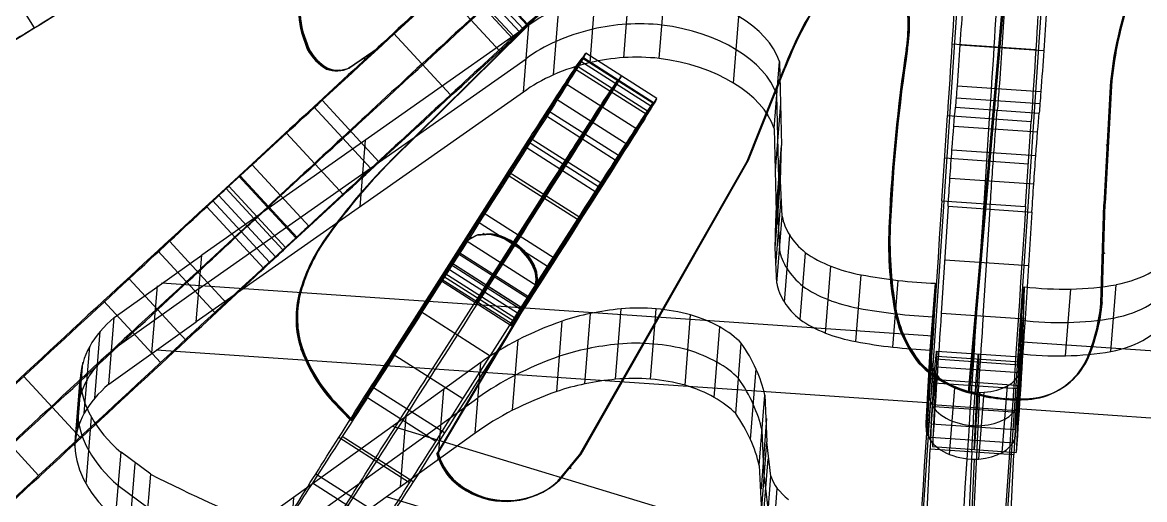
# Model space of a CAD drawing. Extents: x 14 to 133, y -39 to 144.
# Drawn here: x 47.3 to 74.01, y 36.81 to 48.17 of the extents above; entities that cross this region are included whole.
import ezdxf

# ---------------------------------------------------------------- set-up
doc = ezdxf.new("R2010")
doc.units = 0
doc.header["$MEASUREMENT"] = 0
doc.layers.add('LAYER_1', color=255, linetype='CONTINUOUS')

msp = doc.modelspace()

# ---------------------------------------------------------------- linework, layer by layer
at = {"layer": 'LAYER_1', "color": 9}
for p, q in [((66.96, 9.858, 71.863), (71.787, 81.944, 65.495)), ((68.955, 9.722, 71.831), (73.782, 81.808, 65.464)), ((71.383, 57.337, 59.879), (69.812, 39.36, 60.083)), ((71.416, 57.357, 61.879), (69.845, 39.38, 62.083)), ((47.589, 48.04, 60.783), (46.54, 49.743, 60.783)), ((58.205, 49.891, 61.171), (55.768, 47.558, 61.234)), ((59.133, 47.946, 60.416), (57.777, 49.416, 60.424)), ((59.133, 47.946, 60.416), (57.777, 49.416, 60.424)), ((59.217, 48.016, 61.875), (57.861, 49.486, 61.883)), ((59.303, 48.119, 57.245), (57.946, 49.589, 57.253)), ((59.327, 48.126, 60.198), (57.971, 49.596, 60.205)), ((58.964, 47.787, 61.05), (57.608, 49.257, 61.058)), ((58.964, 47.787, 61.05), (57.608, 49.257, 61.058)), ((59.007, 47.828, 60.713), (57.651, 49.298, 60.72)), ((58.662, 47.489, 64.58), (57.305, 48.959, 64.588)), ((61.615, 47.332, 61.659), (61.743, 48.922, 62.866)), ((62.46, 47.314, 61.593), (62.587, 48.904, 62.8)), ((62.46, 47.314, 61.593), (62.587, 48.904, 62.8)), ((60.812, 47.213, 61.9), (60.94, 48.803, 63.108)), ((60.812, 47.213, 61.9), (60.94, 48.803, 63.108)), ((59.808, 48.57, 60.157), (56.051, 44.862, 60.256)), ((59.808, 48.57, 60.157), (56.051, 44.862, 60.256)), ((56.068, 44.871, 61.256), (59.825, 48.58, 61.157)), ((59.841, 48.59, 62.157), (56.084, 44.881, 62.255)), ((59.841, 48.59, 62.157), (56.084, 44.881, 62.255)), ((59.944, 46.924, 62.373), (60.071, 48.514, 63.581)), ((59.356, 48.102, 64.198), (51.57, 42.634, 72.224)), ((59.356, 48.102, 64.198), (51.57, 42.634, 72.224)), ((59.229, 46.513, 62.991), (59.356, 48.102, 64.198)), ((59.229, 46.513, 62.991), (59.356, 48.102, 64.198)), ((64.228, 46.725, 62.182), (64.356, 48.315, 63.389)), ((65.904, 48.077, 62.062), (65.871, 48.057, 60.062)), ((53.98, 47.949, 62.26), (53.947, 47.929, 60.26)), ((53.98, 47.949, 62.26), (53.947, 47.929, 60.26)), ((53.947, 47.929, 60.26), (54.083, 47.532, 60.262)), ((53.947, 47.929, 60.26), (54.083, 47.532, 60.262)), ((54.1, 47.542, 61.262), (53.963, 47.939, 61.26)), ((53.98, 47.949, 62.26), (54.116, 47.552, 62.261)), ((53.98, 47.949, 62.26), (54.116, 47.552, 62.261)), ((57.493, 46.449, 57.48), (56.137, 47.918, 57.487)), ((57.493, 46.449, 57.48), (56.137, 47.918, 57.487)), ((54.015, 47.73, 60.261), (54.048, 47.75, 62.261)), ((54.116, 47.552, 62.261), (54.083, 47.532, 60.262)), ((54.116, 47.552, 62.261), (54.083, 47.532, 60.262)), ((55.075, 47.084, 60.25), (55.752, 47.548, 60.234)), ((55.075, 47.084, 60.25), (55.752, 47.548, 60.234)), ((55.768, 47.558, 61.234), (55.091, 47.094, 61.25)), ((55.107, 47.104, 62.25), (55.785, 47.568, 62.234)), ((55.107, 47.104, 62.25), (55.785, 47.568, 62.234)), ((55.785, 47.568, 62.234), (55.752, 47.548, 60.234)), ((55.785, 47.568, 62.234), (55.752, 47.548, 60.234)), ((68.37, 47.549, 62.026), (68.337, 47.53, 60.027)), ((68.37, 47.549, 62.026), (68.337, 47.53, 60.027)), ((69.426, 47.664, 64.409), (71.421, 47.527, 64.378)), ((69.616, 47.639, 76.489), (71.611, 47.503, 76.458)), ((73.358, 47.63, 61.943), (73.325, 47.61, 59.944)), ((51.506, 41.839, 71.62), (59.292, 47.307, 63.595)), ((54.312, 47.285, 62.261), (54.279, 47.265, 60.261)), ((55.462, 47.313, 62.242), (55.429, 47.293, 60.242)), ((57.864, 42.969, 62.245), (60.714, 47.436, 62.154)), ((57.864, 42.969, 62.245), (60.714, 47.436, 62.154)), ((60.621, 47.323, 60.104), (58.884, 44.6, 60.147)), ((60.621, 47.323, 60.104), (58.884, 44.6, 60.147)), ((60.491, 47.134, 59.133), (60.621, 47.323, 60.104)), ((60.491, 47.134, 59.133), (60.621, 47.323, 60.104)), ((62.307, 46.247, 60.086), (60.621, 47.323, 60.104)), ((62.307, 46.247, 60.086), (60.621, 47.323, 60.104)), ((62.341, 46.253, 63.035), (60.655, 47.329, 63.052)), ((62.4, 46.36, 62.137), (60.714, 47.436, 62.154)), ((62.4, 46.36, 62.137), (60.714, 47.436, 62.154)), ((54.573, 47.082, 62.259), (54.54, 47.062, 60.259)), ((54.573, 47.082, 62.259), (54.54, 47.062, 60.259)), ((54.843, 47.038, 62.255), (54.81, 47.018, 60.255)), ((55.107, 47.104, 62.25), (55.075, 47.084, 60.25)), ((55.107, 47.104, 62.25), (55.075, 47.084, 60.25)), ((62.168, 45.969, 63.878), (60.482, 47.045, 63.895)), ((62.168, 45.969, 63.878), (60.482, 47.045, 63.895)), ((62.177, 46.058, 59.116), (60.491, 47.134, 59.133)), ((62.177, 46.058, 59.116), (60.491, 47.134, 59.133)), ((62.258, 46.178, 59.594), (60.572, 47.254, 59.611)), ((64.549, 44.871, 60.116), (65.433, 47.084, 60.079)), ((64.549, 44.871, 60.116), (65.433, 47.084, 60.079)), ((65.449, 47.094, 61.079), (64.566, 44.88, 61.115)), ((64.582, 44.89, 62.115), (65.466, 47.104, 62.079)), ((64.582, 44.89, 62.115), (65.466, 47.104, 62.079)), ((65.196, 45.65, 63.496), (65.324, 47.239, 64.703)), ((65.196, 45.65, 63.496), (65.324, 47.239, 64.703)), ((65.324, 47.239, 64.703), (65.37, 45.238, 67.334)), ((65.324, 47.239, 64.703), (65.37, 45.238, 67.334)), ((65.466, 47.104, 62.079), (65.433, 47.084, 60.079)), ((65.466, 47.104, 62.079), (65.433, 47.084, 60.079)), ((57.956, 46.743, 62.206), (57.923, 46.723, 60.207)), ((61.557, 46.898, 62.145), (58.707, 42.431, 62.237)), ((59.727, 44.062, 60.139), (61.464, 46.785, 60.095)), ((61.464, 46.785, 60.095), (61.334, 46.596, 59.124)), ((59.229, 46.513, 62.991), (51.442, 41.044, 71.017)), ((59.229, 46.513, 62.991), (51.442, 41.044, 71.017)), ((61.903, 45.643, 58.292), (60.218, 46.719, 58.309)), ((69.547, 46.661, 76.384), (71.542, 46.525, 76.352)), ((69.547, 46.661, 76.384), (71.542, 46.525, 76.352)), ((73.189, 46.643, 59.956), (73.042, 43.839, 59.986)), ((73.189, 46.643, 59.956), (73.042, 43.839, 59.986)), ((73.058, 43.849, 60.986), (73.205, 46.653, 60.955)), ((73.222, 46.662, 61.955), (73.075, 43.859, 61.985)), ((73.222, 46.662, 61.955), (73.075, 43.859, 61.985)), ((73.222, 46.662, 61.955), (73.189, 46.643, 59.956)), ((73.222, 46.662, 61.955), (73.189, 46.643, 59.956)), ((55.795, 44.847, 63.978), (54.439, 46.317, 63.986)), ((55.795, 44.847, 63.978), (54.439, 46.317, 63.986)), ((59.55, 41.893, 62.228), (62.4, 46.36, 62.137)), ((59.55, 41.893, 62.228), (62.4, 46.36, 62.137)), ((61.719, 45.252, 64.714), (60.033, 46.328, 64.732)), ((62.307, 46.247, 60.086), (60.57, 43.524, 60.13)), ((62.307, 46.247, 60.086), (60.57, 43.524, 60.13)), ((62.177, 46.058, 59.116), (62.307, 46.247, 60.086)), ((62.177, 46.058, 59.116), (62.307, 46.247, 60.086)), ((65.226, 44.649, 64.811), (65.354, 46.238, 66.018)), ((65.306, 44.443, 66.73), (65.26, 46.445, 64.099)), ((69.526, 46.378, 76.265), (71.521, 46.241, 76.234)), ((55.592, 44.691, 58.073), (54.236, 46.161, 58.08)), ((59.753, 45.962, 60.125), (61.438, 44.886, 60.108)), ((61.488, 45.002, 57.707), (59.802, 46.078, 57.724)), ((61.488, 45.002, 57.707), (59.802, 46.078, 57.724)), ((65.042, 45.99, 62.097), (65.009, 45.97, 60.097)), ((69.184, 43.928, 65.231), (69.317, 45.952, 64.886)), ((69.184, 43.928, 65.231), (69.317, 45.952, 64.886)), ((69.317, 45.952, 64.886), (71.312, 45.815, 64.855)), ((69.317, 45.952, 64.886), (71.312, 45.815, 64.855)), ((69.507, 46.151, 76.057), (71.502, 46.015, 76.025)), ((69.507, 46.151, 76.057), (71.502, 46.015, 76.025)), ((69.469, 45.704, 75.597), (71.464, 45.568, 75.566)), ((70.314, 45.883, 64.871), (70.181, 43.86, 65.215)), ((71.179, 43.791, 65.199), (71.312, 45.815, 64.855)), ((71.179, 43.791, 65.199), (71.312, 45.815, 64.855)), ((54.946, 44.066, 63.636), (53.589, 45.535, 63.643)), ((65.196, 45.65, 63.496), (65.242, 43.648, 66.127)), ((65.196, 45.65, 63.496), (65.242, 43.648, 66.127)), ((68.112, 45.5, 62.051), (68.079, 45.481, 60.051)), ((55.463, 45.368, 68.211), (55.336, 43.778, 67.004)), ((59.289, 45.202, 62.199), (60.975, 44.126, 62.182)), ((61.01, 44.257, 57.411), (59.324, 45.333, 57.428)), ((61.123, 44.312, 65.135), (59.437, 45.388, 65.153)), ((61.123, 44.312, 65.135), (59.437, 45.388, 65.153)), ((65.242, 43.648, 66.127), (65.37, 45.238, 67.334)), ((65.242, 43.648, 66.127), (65.37, 45.238, 67.334)), ((65.347, 44.399, 68.441), (65.37, 45.238, 67.334)), ((65.347, 44.399, 68.441), (65.37, 45.238, 67.334)), ((69.426, 45.136, 75.301), (71.421, 45, 75.27)), ((69.426, 45.136, 75.301), (71.421, 45, 75.27)), ((73.126, 45.262, 61.971), (73.093, 45.242, 59.971)), ((56.084, 44.881, 62.255), (56.051, 44.862, 60.256)), ((56.084, 44.881, 62.255), (56.051, 44.862, 60.256)), ((60.565, 37.878, 60.251), (64.549, 44.871, 60.116)), ((60.565, 37.878, 60.251), (64.549, 44.871, 60.116)), ((64.566, 44.88, 61.115), (60.581, 37.887, 61.25)), ((60.598, 37.897, 62.25), (64.582, 44.89, 62.115)), ((60.598, 37.897, 62.25), (64.582, 44.89, 62.115)), ((64.582, 44.89, 62.115), (64.549, 44.871, 60.116)), ((64.582, 44.89, 62.115), (64.549, 44.871, 60.116)), ((69.251, 44.944, 65.082), (71.246, 44.807, 65.051)), ((52.773, 44.785, 63.174), (52.217, 44.274, 62.685)), ((52.773, 44.785, 63.174), (52.217, 44.274, 62.685)), ((54.129, 43.315, 63.166), (52.773, 44.785, 63.174)), ((54.129, 43.315, 63.166), (52.773, 44.785, 63.174)), ((57.655, 42.674, 60.195), (58.884, 44.6, 60.147)), ((57.655, 42.674, 60.195), (58.884, 44.6, 60.147)), ((60.57, 43.524, 60.13), (58.884, 44.6, 60.147)), ((60.57, 43.524, 60.13), (58.884, 44.6, 60.147)), ((65.223, 43.229, 66.68), (65.351, 44.819, 67.888)), ((51.824, 43.932, 58.859), (52.454, 44.512, 59.16)), ((51.824, 43.932, 58.859), (52.454, 44.512, 59.16)), ((53.811, 43.042, 59.152), (52.454, 44.512, 59.16)), ((53.811, 43.042, 59.152), (52.454, 44.512, 59.16)), ((53.841, 43.05, 62.943), (52.485, 44.52, 62.95)), ((57.402, 42.323, 57.316), (58.825, 44.553, 57.306)), ((57.402, 42.323, 57.316), (58.825, 44.553, 57.306)), ((60.51, 43.477, 57.289), (58.825, 44.553, 57.306)), ((60.51, 43.477, 57.289), (58.825, 44.553, 57.306)), ((65.22, 42.809, 67.234), (65.347, 44.399, 68.441)), ((65.22, 42.809, 67.234), (65.347, 44.399, 68.441)), ((65.306, 44.443, 66.73), (65.283, 43.604, 67.837)), ((65.386, 43.557, 69.545), (65.347, 44.399, 68.441)), ((65.386, 43.557, 69.545), (65.347, 44.399, 68.441)), ((69.379, 44.465, 75.213), (71.374, 44.329, 75.182)), ((53.498, 42.755, 58.99), (52.142, 44.225, 58.998)), ((53.573, 42.804, 62.677), (52.217, 44.274, 62.685)), ((53.573, 42.804, 62.677), (52.217, 44.274, 62.685)), ((53.18, 42.462, 58.851), (51.824, 43.932, 58.859)), ((53.18, 42.462, 58.851), (51.824, 43.932, 58.859)), ((53.336, 42.583, 63.187), (51.98, 44.053, 63.195)), ((52.895, 43.539, 62.681), (53.451, 44.05, 63.17)), ((55.24, 43.958, 62.279), (55.207, 43.938, 60.279)), ((59.668, 44.015, 57.298), (58.244, 41.785, 57.307)), ((59.727, 44.062, 60.139), (58.497, 42.136, 60.187)), ((65.231, 42.389, 67.786), (65.359, 43.978, 68.993)), ((69.184, 43.928, 65.231), (71.179, 43.791, 65.199)), ((69.184, 43.928, 65.231), (71.179, 43.791, 65.199)), ((72.971, 41.485, 60.01), (73.042, 43.839, 59.986)), ((72.971, 41.485, 60.01), (73.042, 43.839, 59.986)), ((73.058, 43.849, 60.986), (72.987, 41.495, 61.01)), ((73.004, 41.505, 62.01), (73.075, 43.859, 61.985)), ((73.004, 41.505, 62.01), (73.075, 43.859, 61.985)), ((73.075, 43.859, 61.985), (73.042, 43.839, 59.986)), ((73.075, 43.859, 61.985), (73.042, 43.839, 59.986)), ((53.046, 42.313, 63.645), (51.69, 43.783, 63.653)), ((53.046, 42.313, 63.645), (51.69, 43.783, 63.653)), ((53.133, 43.777, 59.156), (52.502, 43.197, 58.855)), ((59.955, 42.561, 60.139), (58.269, 43.637, 60.156)), ((65.22, 42.809, 67.234), (65.242, 43.648, 66.127)), ((65.22, 42.809, 67.234), (65.242, 43.648, 66.127)), ((65.258, 41.968, 68.338), (65.386, 43.557, 69.545)), ((65.258, 41.968, 68.338), (65.386, 43.557, 69.545)), ((65.283, 43.604, 67.837), (65.322, 42.763, 68.941)), ((69.334, 43.794, 75.299), (69.17, 41.252, 75.915)), ((69.334, 43.794, 75.299), (69.17, 41.252, 75.915)), ((69.334, 43.794, 75.299), (71.329, 43.658, 75.268)), ((69.334, 43.794, 75.299), (71.329, 43.658, 75.268)), ((70.168, 41.184, 75.899), (70.332, 43.726, 75.284)), ((71.329, 43.658, 75.268), (71.165, 41.116, 75.884)), ((71.329, 43.658, 75.268), (71.165, 41.116, 75.884)), ((54.129, 43.315, 63.166), (53.573, 42.804, 62.677)), ((54.129, 43.315, 63.166), (53.573, 42.804, 62.677)), ((59.799, 42.362, 57.272), (58.113, 43.438, 57.29)), ((59.087, 41.247, 57.299), (60.51, 43.477, 57.289)), ((59.087, 41.247, 57.299), (60.51, 43.477, 57.289)), ((59.34, 41.598, 60.178), (60.57, 43.524, 60.13)), ((59.34, 41.598, 60.178), (60.57, 43.524, 60.13)), ((67.963, 43.441, 62.074), (67.93, 43.421, 60.074)), ((67.963, 43.441, 62.074), (67.93, 43.421, 60.074)), ((53.18, 42.462, 58.851), (53.811, 43.042, 59.152)), ((53.18, 42.462, 58.851), (53.811, 43.042, 59.152)), ((58.105, 43.099, 60.239), (57.831, 42.949, 60.245)), ((58.105, 43.099, 60.239), (57.831, 42.949, 60.245)), ((57.847, 42.959, 61.245), (58.122, 43.109, 61.239)), ((58.138, 43.119, 62.239), (57.864, 42.969, 62.245)), ((58.138, 43.119, 62.239), (57.864, 42.969, 62.245)), ((57.993, 43.059, 62.242), (57.96, 43.039, 60.242)), ((58.418, 43.122, 60.234), (58.105, 43.099, 60.239)), ((58.418, 43.122, 60.234), (58.105, 43.099, 60.239)), ((58.138, 43.119, 62.239), (58.105, 43.099, 60.239)), ((58.138, 43.119, 62.239), (58.105, 43.099, 60.239)), ((58.122, 43.109, 61.239), (58.434, 43.132, 61.234)), ((58.451, 43.142, 62.234), (58.138, 43.119, 62.239)), ((58.451, 43.142, 62.234), (58.138, 43.119, 62.239)), ((58.293, 43.147, 62.236), (58.26, 43.127, 60.237)), ((58.451, 43.142, 62.234), (58.418, 43.122, 60.234)), ((58.451, 43.142, 62.234), (58.418, 43.122, 60.234)), ((65.437, 41.515, 68.915), (65.565, 43.105, 70.122)), ((51.881, 41.265, 58.609), (50.525, 42.735, 58.617)), ((52.162, 41.491, 64.721), (50.806, 42.961, 64.729)), ((54.486, 42.96, 62.301), (54.453, 42.94, 60.301)), ((54.486, 42.96, 62.301), (54.453, 42.94, 60.301)), ((57.831, 42.949, 60.245), (55.117, 38.696, 60.332)), ((57.831, 42.949, 60.245), (55.117, 38.696, 60.332)), ((55.134, 38.706, 61.332), (57.847, 42.959, 61.245)), ((57.864, 42.969, 62.245), (55.15, 38.716, 62.332)), ((57.864, 42.969, 62.245), (55.15, 38.716, 62.332)), ((57.864, 42.969, 62.245), (57.831, 42.949, 60.245)), ((57.864, 42.969, 62.245), (57.831, 42.949, 60.245)), ((59.55, 41.893, 62.228), (57.864, 42.969, 62.245)), ((59.55, 41.893, 62.228), (57.864, 42.969, 62.245)), ((59.069, 42.886, 62.226), (59.036, 42.866, 60.226)), ((65.258, 41.968, 68.338), (65.22, 42.809, 67.234)), ((65.258, 41.968, 68.338), (65.22, 42.809, 67.234)), ((49.487, 41.149, 74.4), (51.57, 42.634, 72.224)), ((49.487, 41.149, 74.4), (51.57, 42.634, 72.224)), ((51.442, 41.044, 71.017), (51.57, 42.634, 72.224)), ((51.442, 41.044, 71.017), (51.57, 42.634, 72.224)), ((59.34, 41.598, 60.178), (57.655, 42.674, 60.195)), ((59.34, 41.598, 60.178), (57.655, 42.674, 60.195)), ((59.375, 41.62, 62.206), (57.689, 42.696, 62.223)), ((65.811, 41.1, 69.422), (65.939, 42.69, 70.629)), ((65.811, 41.1, 69.422), (65.939, 42.69, 70.629)), ((69.252, 42.522, 75.603), (71.247, 42.386, 75.572)), ((73.066, 42.681, 61.997), (73.033, 42.661, 59.998)), ((54.142, 42.341, 62.313), (54.11, 42.321, 60.313)), ((56.102, 40.286, 57.322), (57.402, 42.323, 57.316)), ((56.102, 40.286, 57.322), (57.402, 42.323, 57.316)), ((59.041, 41.122, 60.526), (57.355, 42.198, 60.543)), ((59.041, 41.122, 60.526), (57.355, 42.198, 60.543)), ((59.087, 41.247, 57.299), (57.402, 42.323, 57.316)), ((59.087, 41.247, 57.299), (57.402, 42.323, 57.316)), ((59.173, 41.334, 60.302), (57.488, 42.41, 60.319)), ((59.21, 41.362, 62.096), (57.524, 42.438, 62.113)), ((59.21, 41.362, 62.096), (57.524, 42.438, 62.113)), ((59.231, 41.346, 65.272), (57.545, 42.422, 65.29)), ((59.494, 42.369, 62.224), (59.461, 42.349, 60.225)), ((59.494, 42.369, 62.224), (59.461, 42.349, 60.225)), ((66.416, 40.777, 69.783), (66.544, 42.367, 70.99)), ((67.966, 42.389, 62.084), (67.933, 42.369, 60.085)), ((51.202, 40.601, 65.671), (49.846, 42.071, 65.679)), ((51.202, 40.601, 65.671), (49.846, 42.071, 65.679)), ((50.616, 41.971, 73.198), (68.967, 40.714, 72.911)), ((58.936, 40.949, 61.155), (57.25, 42.025, 61.173)), ((58.936, 40.949, 61.155), (57.25, 42.025, 61.173)), ((58.958, 40.988, 60.823), (57.272, 42.064, 60.84)), ((59.007, 41.051, 61.691), (57.321, 42.127, 61.708)), ((59.561, 42.076, 62.226), (59.528, 42.056, 60.226)), ((67.139, 40.574, 69.974), (67.266, 42.164, 71.181)), ((67.139, 40.574, 69.974), (67.266, 42.164, 71.181)), ((68.018, 40.442, 70.055), (68.146, 42.032, 71.262)), ((68.908, 40.373, 70.052), (69.036, 41.962, 71.259)), ((68.908, 40.373, 70.052), (69.036, 41.962, 71.259)), ((68.94, 40.218, 73.566), (69.036, 41.962, 71.259)), ((68.94, 40.218, 73.566), (69.036, 41.962, 71.259)), ((73.207, 40.339, 69.641), (73.335, 41.929, 70.848)), ((73.207, 40.339, 69.641), (73.335, 41.929, 70.848)), ((51.506, 41.839, 71.62), (49.423, 40.354, 73.796)), ((50.387, 40.309, 72.096), (50.515, 41.899, 73.303)), ((53.908, 41.674, 62.323), (53.875, 41.654, 60.324)), ((53.908, 41.674, 62.323), (53.875, 41.654, 60.324)), ((58.244, 41.785, 57.307), (56.945, 39.748, 57.313)), ((57.167, 37.897, 60.307), (59.455, 41.764, 60.23)), ((57.167, 37.897, 60.307), (59.455, 41.764, 60.23)), ((59.471, 41.774, 61.23), (57.184, 37.907, 61.306)), ((57.2, 37.917, 62.306), (59.488, 41.784, 62.23)), ((57.2, 37.917, 62.306), (59.488, 41.784, 62.23)), ((59.488, 41.784, 62.23), (59.455, 41.764, 60.23)), ((59.488, 41.784, 62.23), (59.455, 41.764, 60.23)), ((71.015, 40.289, 69.939), (71.142, 41.879, 71.146)), ((71.015, 40.289, 69.939), (71.142, 41.879, 71.146)), ((71.142, 41.879, 71.146), (71.103, 40.514, 72.948)), ((71.142, 41.879, 71.146), (71.103, 40.514, 72.948)), ((72.127, 40.235, 69.892), (72.254, 41.825, 71.099)), ((50.591, 40.073, 58.922), (49.235, 41.543, 58.93)), ((50.591, 40.073, 58.922), (49.235, 41.543, 58.93)), ((62.59, 41.394, 62.183), (62.557, 41.374, 60.183)), ((73.004, 41.505, 62.01), (72.971, 41.485, 60.01)), ((73.004, 41.505, 62.01), (72.971, 41.485, 60.01)), ((49.359, 39.559, 73.193), (49.487, 41.149, 74.4)), ((49.359, 39.559, 73.193), (49.487, 41.149, 74.4)), ((58.437, 40.229, 57.301), (56.752, 41.305, 57.318)), ((57.787, 39.21, 57.305), (59.087, 41.247, 57.299)), ((57.787, 39.21, 57.305), (59.087, 41.247, 57.299)), ((60.692, 39.568, 61.509), (60.823, 41.244, 62.593)), ((61.422, 39.677, 61.251), (61.554, 41.354, 62.334)), ((61.422, 39.677, 61.251), (61.554, 41.354, 62.334)), ((62.255, 39.679, 61.147), (62.387, 41.355, 62.23)), ((63.074, 39.537, 61.267), (63.206, 41.213, 62.35)), ((63.074, 39.537, 61.267), (63.206, 41.213, 62.35)), ((68.091, 41.344, 62.093), (68.058, 41.324, 60.093)), ((68.091, 41.344, 62.093), (68.058, 41.324, 60.093)), ((68.972, 41.167, 70.656), (68.876, 39.424, 72.962)), ((69.17, 41.252, 75.915), (71.165, 41.116, 75.884)), ((69.17, 41.252, 75.915), (71.165, 41.116, 75.884)), ((71.123, 41.196, 72.047), (70.995, 39.607, 70.84)), ((49.359, 39.559, 73.193), (51.442, 41.044, 71.017)), ((49.359, 39.559, 73.193), (51.442, 41.044, 71.017)), ((53.849, 41.051, 62.33), (53.816, 41.031, 60.331)), ((60.02, 39.388, 61.87), (60.152, 41.064, 62.953)), ((60.02, 39.388, 61.87), (60.152, 41.064, 62.953)), ((63.767, 39.246, 61.633), (63.898, 40.922, 62.716)), ((68.988, 41.09, 72.412), (68.86, 39.501, 71.205)), ((71.04, 39.719, 72.344), (71.078, 41.084, 70.542)), ((49.026, 39.229, 73.663), (49.153, 40.818, 74.87)), ((56.502, 40.846, 62.289), (56.469, 40.826, 60.289)), ((58.969, 38.939, 62.692), (59.1, 40.615, 63.775)), ((68.304, 40.674, 62.096), (68.271, 40.654, 60.096)), ((72.883, 40.816, 62.019), (72.85, 40.796, 60.019)), ((48.777, 38.869, 74.163), (48.904, 40.458, 75.371)), ((48.777, 38.869, 74.163), (48.904, 40.458, 75.371)), ((50.488, 40.381, 71.99), (68.839, 39.124, 71.704)), ((53.958, 40.434, 62.335), (53.925, 40.415, 60.335)), ((53.958, 40.434, 62.335), (53.925, 40.415, 60.335)), ((64.28, 38.861, 62.167), (64.411, 40.537, 63.25)), ((64.28, 38.861, 62.167), (64.411, 40.537, 63.25)), ((68.812, 38.629, 72.359), (68.908, 40.373, 70.052)), ((68.812, 38.629, 72.359), (68.908, 40.373, 70.052)), ((69.063, 40.347, 73.055), (71.058, 40.21, 73.023)), ((69.063, 40.347, 73.055), (71.058, 40.21, 73.023)), ((70.976, 38.924, 71.741), (71.103, 40.514, 72.948)), ((70.976, 38.924, 71.741), (71.103, 40.514, 72.948)), ((71.103, 40.514, 72.948), (71.045, 39.839, 73.842)), ((71.103, 40.514, 72.948), (71.045, 39.839, 73.842)), ((71.105, 40.567, 72.877), (90.128, 39.264, 72.58)), ((48.617, 38.486, 74.684), (48.745, 40.076, 75.891)), ((57.787, 39.21, 57.305), (56.102, 40.286, 57.322)), ((57.787, 39.21, 57.305), (56.102, 40.286, 57.322)), ((58.211, 40.073, 64.722), (56.434, 38.792, 66.92)), ((58.211, 40.073, 64.722), (56.434, 38.792, 66.92)), ((58.079, 38.397, 63.639), (58.211, 40.073, 64.722)), ((58.079, 38.397, 63.639), (58.211, 40.073, 64.722)), ((68.672, 40.074, 62.096), (68.639, 40.054, 60.096)), ((68.672, 40.074, 62.096), (68.639, 40.054, 60.096)), ((68.808, 38.53, 72.489), (68.936, 40.119, 73.696)), ((68.812, 38.629, 72.359), (68.94, 40.218, 73.566)), ((68.812, 38.629, 72.359), (68.94, 40.218, 73.566)), ((68.95, 40.02, 73.826), (68.94, 40.218, 73.566)), ((68.95, 40.02, 73.826), (68.94, 40.218, 73.566)), ((69.04, 40.161, 72.392), (71.035, 40.024, 72.36)), ((69.062, 40.229, 73.495), (71.057, 40.092, 73.464)), ((70.969, 38.585, 72.188), (71.097, 40.175, 73.395)), ((71.015, 40.289, 69.939), (70.976, 38.924, 71.741)), ((71.015, 40.289, 69.939), (70.976, 38.924, 71.741)), ((72.655, 40.155, 62.029), (72.622, 40.135, 60.029)), ((72.655, 40.155, 62.029), (72.622, 40.135, 60.029)), ((58.344, 39.85, 62.268), (58.311, 39.83, 60.268)), ((64.63, 38.247, 63.074), (64.762, 39.923, 64.157)), ((68.822, 38.431, 72.619), (68.95, 40.02, 73.826)), ((68.822, 38.431, 72.619), (68.95, 40.02, 73.826)), ((68.855, 38.332, 72.745), (68.983, 39.921, 73.952)), ((68.905, 38.235, 72.867), (69.033, 39.825, 74.074)), ((68.905, 38.235, 72.867), (69.033, 39.825, 74.074)), ((69.033, 39.825, 74.074), (68.95, 40.02, 73.826)), ((69.033, 39.825, 74.074), (68.95, 40.02, 73.826)), ((69.05, 39.975, 73.874), (68.96, 38.074, 76.388)), ((69.05, 39.975, 73.874), (68.96, 38.074, 76.388)), ((69.05, 39.975, 73.874), (71.045, 39.839, 73.842)), ((69.05, 39.975, 73.874), (71.045, 39.839, 73.842)), ((69.958, 38.005, 76.372), (70.048, 39.907, 73.858)), ((70.918, 38.249, 72.635), (71.045, 39.839, 73.842)), ((70.918, 38.249, 72.635), (71.045, 39.839, 73.842)), ((71.045, 39.839, 73.842), (70.955, 37.937, 76.356)), ((71.045, 39.839, 73.842), (70.955, 37.937, 76.356)), ((48.692, 38.275, 67.6), (47.336, 39.745, 67.608)), ((48.551, 38.09, 75.213), (48.679, 39.679, 76.42)), ((48.551, 38.09, 75.213), (48.679, 39.679, 76.42)), ((54.277, 39.76, 62.336), (54.244, 39.74, 60.336)), ((68.995, 39.592, 72.007), (70.99, 39.455, 71.975)), ((68.995, 39.592, 72.007), (70.99, 39.455, 71.975)), ((69.066, 39.67, 76.198), (71.061, 39.533, 76.166)), ((69.33, 39.586, 62.09), (69.297, 39.566, 60.09)), ((70.982, 39.044, 73.239), (71.04, 39.719, 72.344)), ((72.158, 39.549, 62.043), (72.125, 39.529, 60.044)), ((57.141, 38.196, 57.435), (55.456, 39.272, 57.453)), ((57.347, 38.4, 64.862), (55.661, 39.476, 64.879)), ((57.347, 38.4, 64.862), (55.661, 39.476, 64.879)), ((57.322, 39.432, 65.821), (57.191, 37.756, 64.738)), ((64.84, 37.622, 64.015), (64.972, 39.298, 65.098)), ((64.84, 37.622, 64.015), (64.972, 39.298, 65.098)), ((64.972, 39.298, 65.098), (65.023, 38.192, 66.804)), ((64.972, 39.298, 65.098), (65.023, 38.192, 66.804)), ((68.876, 39.424, 72.962), (68.886, 39.225, 73.222)), ((69.37, 37.888, 73.276), (69.497, 39.477, 74.483)), ((70.083, 39.366, 74.567), (69.774, 32.906, 83.108)), ((70.067, 37.779, 73.345), (70.195, 39.368, 74.553)), ((70.067, 37.779, 73.345), (70.195, 39.368, 74.553)), ((70.106, 39.322, 62.079), (70.073, 39.302, 60.08)), ((70.106, 39.322, 62.079), (70.073, 39.302, 60.08)), ((70.618, 37.932, 73.086), (70.746, 39.521, 74.293)), ((54.722, 39.162, 62.335), (54.689, 39.142, 60.335)), ((54.722, 39.162, 62.335), (54.689, 39.142, 60.335)), ((54.689, 39.142, 60.335), (55.117, 38.696, 60.332)), ((54.689, 39.142, 60.335), (55.117, 38.696, 60.332)), ((55.134, 38.706, 61.332), (54.706, 39.152, 61.335)), ((54.722, 39.162, 62.335), (55.15, 38.716, 62.332)), ((54.722, 39.162, 62.335), (55.15, 38.716, 62.332)), ((56.368, 37.954, 66.378), (58.145, 39.235, 64.181)), ((68.886, 39.225, 73.222), (68.969, 39.03, 73.471)), ((68.96, 39.074, 72.031), (70.955, 38.937, 71.999)), ((71, 38.888, 75.099), (69.005, 39.025, 75.131)), ((70.768, 39.217, 62.069), (70.735, 39.197, 60.07)), ((71.439, 39.238, 62.058), (71.406, 39.218, 60.059)), ((71.439, 39.238, 62.058), (71.406, 39.218, 60.059)), ((47.689, 37.386, 60.732), (46.332, 38.856, 60.74)), ((48.817, 37.187, 76.374), (48.945, 38.776, 77.581)), ((56.434, 38.792, 66.92), (51.065, 34.933, 73.543)), ((56.434, 38.792, 66.92), (51.065, 34.933, 73.543)), ((54.903, 38.919, 60.334), (54.936, 38.939, 62.333)), ((56.302, 37.116, 65.837), (56.434, 38.792, 66.92)), ((56.302, 37.116, 65.837), (56.434, 38.792, 66.92)), ((64.889, 37.068, 64.866), (65.02, 38.744, 65.95)), ((70.976, 38.924, 71.741), (70.918, 38.249, 72.635)), ((70.976, 38.924, 71.741), (70.918, 38.249, 72.635)), ((70.977, 38.978, 71.67), (90, 37.674, 71.373)), ((55.15, 38.716, 62.332), (55.117, 38.696, 60.332)), ((55.15, 38.716, 62.332), (55.117, 38.696, 60.332)), ((56.114, 38.558, 67.32), (68.563, 34.781, 71.651)), ((64.957, 37.354, 66.262), (64.906, 38.46, 64.556)), ((68.822, 38.431, 72.619), (68.812, 38.629, 72.359)), ((68.822, 38.431, 72.619), (68.812, 38.629, 72.359)), ((68.932, 38.618, 72.28), (68.903, 38.019, 73.015)), ((68.932, 38.618, 72.28), (68.903, 38.019, 73.015)), ((68.932, 38.618, 72.28), (70.928, 38.482, 72.249)), ((68.932, 38.618, 72.28), (70.928, 38.482, 72.249)), ((69.901, 37.951, 72.999), (69.93, 38.55, 72.264)), ((70.928, 38.482, 72.249), (70.898, 37.883, 72.983)), ((70.928, 38.482, 72.249), (70.898, 37.883, 72.983)), ((56.519, 37.216, 57.776), (54.834, 38.292, 57.794)), ((56.519, 37.216, 57.776), (54.834, 38.292, 57.794)), ((56.603, 37.24, 64.493), (54.917, 38.316, 64.51)), ((58.079, 38.397, 63.639), (56.302, 37.116, 65.837)), ((58.079, 38.397, 63.639), (56.302, 37.116, 65.837)), ((64.891, 36.516, 65.72), (65.023, 38.192, 66.804)), ((64.891, 36.516, 65.72), (65.023, 38.192, 66.804)), ((65.116, 37.368, 68.068), (65.023, 38.192, 66.804)), ((65.116, 37.368, 68.068), (65.023, 38.192, 66.804)), ((68.905, 38.235, 72.867), (68.822, 38.431, 72.619)), ((68.905, 38.235, 72.867), (68.822, 38.431, 72.619)), ((68.916, 38.298, 72.63), (70.911, 38.161, 72.598)), ((49.522, 36.354, 77.396), (49.65, 37.943, 78.603)), ((49.522, 36.354, 77.396), (49.65, 37.943, 78.603)), ((50.356, 37.417, 79.222), (49.65, 37.943, 78.603)), ((50.356, 37.417, 79.222), (49.65, 37.943, 78.603)), ((50.999, 34.095, 73.002), (56.368, 37.954, 66.378)), ((68.781, 35.416, 76.531), (68.903, 38.019, 73.015)), ((68.781, 35.416, 76.531), (68.903, 38.019, 73.015)), ((68.903, 38.019, 73.015), (70.898, 37.883, 72.983)), ((68.903, 38.019, 73.015), (70.898, 37.883, 72.983)), ((68.96, 38.074, 76.388), (70.955, 37.937, 76.356)), ((68.96, 38.074, 76.388), (70.955, 37.937, 76.356)), ((69.901, 37.951, 72.999), (69.778, 35.348, 76.515)), ((49.858, 36.083, 77.718), (49.986, 37.672, 78.925)), ((57.2, 37.917, 62.306), (57.167, 37.897, 60.307)), ((57.2, 37.917, 62.306), (57.167, 37.897, 60.307)), ((60.049, 37.254, 60.265), (60.565, 37.878, 60.251)), ((60.049, 37.254, 60.265), (60.565, 37.878, 60.251)), ((60.581, 37.887, 61.25), (60.066, 37.263, 61.265)), ((60.082, 37.273, 62.265), (60.598, 37.897, 62.25)), ((60.082, 37.273, 62.265), (60.598, 37.897, 62.25)), ((60.598, 37.897, 62.25), (60.565, 37.878, 60.251)), ((60.598, 37.897, 62.25), (60.565, 37.878, 60.251)), ((64.917, 36.104, 66.354), (65.049, 37.78, 67.437)), ((69.955, 37.776, 73.36), (69.646, 31.316, 81.901)), ((70.776, 35.28, 76.499), (70.898, 37.883, 72.983)), ((70.776, 35.28, 76.499), (70.898, 37.883, 72.983)), ((50.228, 35.827, 78.015), (50.356, 37.417, 79.222)), ((50.228, 35.827, 78.015), (50.356, 37.417, 79.222)), ((55.969, 36.345, 58.335), (54.283, 37.421, 58.352)), ((57.463, 37.41, 62.307), (57.43, 37.39, 60.307)), ((60.363, 37.567, 62.257), (60.33, 37.547, 60.258)), ((64.84, 37.622, 64.015), (64.891, 36.516, 65.72)), ((64.84, 37.622, 64.015), (64.891, 36.516, 65.72)), ((49.586, 37.149, 78), (50.292, 36.622, 78.619)), ((55.89, 36.132, 63.944), (54.204, 37.208, 63.961)), ((55.89, 36.132, 63.944), (54.204, 37.208, 63.961)), ((60.082, 37.273, 62.265), (60.049, 37.254, 60.265)), ((60.082, 37.273, 62.265), (60.049, 37.254, 60.265)), ((64.957, 37.354, 66.262), (65.051, 36.53, 67.526)), ((64.985, 35.692, 66.984), (65.116, 37.368, 68.068)), ((64.985, 35.692, 66.984), (65.116, 37.368, 68.068)), ((56.302, 37.116, 65.837), (50.933, 33.257, 72.46)), ((56.302, 37.116, 65.837), (50.933, 33.257, 72.46)), ((53.631, 35.181, 69.156), (53.762, 36.857, 70.239)), ((55.982, 36.882, 66.237), (68.431, 33.105, 70.568)), ((57.901, 37.045, 62.303), (57.868, 37.026, 60.304)), ((57.901, 37.045, 62.303), (57.868, 37.026, 60.304)), ((65.137, 35.405, 67.41), (65.269, 37.081, 68.493))]:
    msp.add_line(p, q, dxfattribs=at)
at = {"layer": 'LAYER_1', "color": 9, "extrusion": (-0.678078, 0.73498, 0.003893)}
for centre, radius, start, end in [((-76.886, 41.497, -2.622), 23.155, 76.3428, 95.8866), ((-76.886, 41.497, -2.622), 23.155, 76.3428, 95.8866), ((-77.687, 85.731, -2.622), 28.506, 267.9857, 277.9337), ((-77.687, 85.731, -2.622), 28.506, 267.9857, 277.9337), ((-76.886, 41.497, -3.622), 23.155, 76.3427, 95.8867), ((-77.687, 85.732, -3.622), 28.507, 267.9859, 277.9335), ((-76.886, 41.497, -4.622), 23.155, 76.3428, 95.8866), ((-76.886, 41.497, -4.622), 23.155, 76.3428, 95.8866), ((-77.687, 85.731, -4.622), 28.506, 267.9857, 277.9337), ((-77.687, 85.731, -4.622), 28.506, 267.9857, 277.9337), ((-76.814, 61.108, -4.622), 1.073, 357.8734, 96.2269), ((-76.814, 61.108, -4.622), 1.073, 357.8734, 96.2269), ((-76.719, 61.067, -4.622), 0.978, 279.3099, 319.7013), ((-76.719, 61.067, -4.622), 0.978, 279.3099, 319.7013), ((-75.516, 71.147, -2.622), 13.762, 277.3617, 299.5138), ((-75.516, 71.147, -2.622), 13.762, 277.3617, 299.5138), ((-76.719, 61.067, -4.622), 0.978, 319.7031, 0.0945), ((-76.719, 61.067, -4.622), 0.978, 319.7031, 0.0945), ((-75.516, 71.147, -3.622), 13.762, 277.3617, 299.5138), ((-73.909, 53.495, -2.622), 10.793, 63.871, 76.6621), ((-73.909, 53.495, -2.622), 10.793, 63.871, 76.6621), ((-75.516, 71.147, -4.622), 13.762, 277.3617, 299.5138), ((-75.516, 71.147, -4.622), 13.762, 277.3617, 299.5138), ((-73.909, 53.495, -3.622), 10.793, 63.871, 76.6621), ((-73.909, 53.495, -4.622), 10.793, 63.871, 76.6621), ((-73.909, 53.495, -4.622), 10.793, 63.871, 76.6621), ((-64.76, 60.739, -2.622), 4.133, 134.9584, 151.7403), ((-64.76, 60.739, -2.622), 4.133, 134.9584, 151.7403), ((-66.228, 64.355, -2.622), 5.729, 253.2492, 289.0699), ((-66.228, 64.355, -2.622), 5.729, 253.2492, 289.0699), ((-56.375, 52.196, -2.622), 16.103, 123.0762, 134.5931), ((-56.375, 52.196, -2.622), 16.103, 123.0762, 134.5931), ((-64.76, 60.739, -3.622), 4.133, 134.9582, 151.7405), ((-66.228, 64.355, -3.622), 5.729, 253.2489, 289.0702), ((-56.375, 52.196, -3.622), 16.103, 123.0762, 134.5932), ((-64.76, 60.739, -4.622), 4.133, 134.9584, 151.7403), ((-64.76, 60.739, -4.622), 4.133, 134.9584, 151.7403), ((-66.228, 64.355, -4.622), 5.729, 253.2492, 289.0699), ((-66.228, 64.355, -4.622), 5.729, 253.2492, 289.0699), ((-56.375, 52.196, -4.622), 16.103, 123.0762, 134.5931), ((-56.375, 52.196, -4.622), 16.103, 123.0762, 134.5931), ((-50.938, 44.455, -2.622), 25.559, 106.1909, 123.818), ((-50.938, 44.455, -2.622), 25.559, 106.1909, 123.818), ((-79.086, 96.363, -2.622), 40.216, 291.4844, 303.8848), ((-79.086, 96.363, -2.622), 40.216, 291.4844, 303.8848), ((-50.939, 44.456, -3.622), 25.558, 106.1907, 123.8182), ((-79.085, 96.362, -3.622), 40.216, 291.4843, 303.8848), ((-50.938, 44.455, -4.622), 25.559, 106.1909, 123.818), ((-50.938, 44.455, -4.622), 25.559, 106.1909, 123.818), ((-79.086, 96.363, -4.622), 40.216, 291.4844, 303.8848), ((-79.086, 96.363, -4.622), 40.216, 291.4844, 303.8848)]:
    msp.add_arc(centre, radius, start, end, dxfattribs=at)
at = {"layer": 'LAYER_1', "color": 9, "extrusion": (-0.524284, 0.851543, 0.000200126)}
for centre, radius, start, end in [((-76.392, 79.398, 16.97), 21.464, 293.3176, 306.3677), ((-56.79, 53.081, 16.97), 17.779, 113.4274, 124.0504), ((-76.392, 79.398, 15.97), 21.465, 293.3177, 306.3677), ((-76.392, 79.398, 15.97), 21.465, 293.3177, 306.3677), ((-56.79, 53.081, 15.97), 17.778, 113.4274, 124.0505), ((-56.79, 53.081, 15.97), 17.778, 113.4274, 124.0505)]:
    msp.add_arc(centre, radius, start, end, dxfattribs=at)
at = {"layer": 'LAYER_1', "color": 9, "extrusion": (0.016491, 0.009918, 0.999815)}
for centre, radius, start, end in [((4968.071, 1046.361, 61.614), 5080.479, 192.706327, 192.744381), ((4968.071, 1046.361, 61.614), 5080.479, 192.706327, 192.744381), ((4968.071, 1046.361, 63.614), 5080.479, 192.706327, 192.744381), ((4968.071, 1046.361, 63.614), 5080.479, 192.706327, 192.744381), ((12.757, -71.599, 61.614), 1.909, 25.0908, 74.4571), ((12.757, -71.599, 61.614), 1.909, 25.0908, 74.4571), ((12.757, -71.599, 62.614), 1.909, 25.0908, 74.4571), ((12.757, -71.599, 63.614), 1.909, 25.0908, 74.4571), ((12.757, -71.599, 63.614), 1.909, 25.0908, 74.4571), ((0.447, -84.101, 61.614), 7.905, 23.1198, 38.6089), ((0.447, -84.101, 61.614), 7.905, 23.1198, 38.6089), ((0.447, -84.101, 62.614), 7.904, 23.1196, 38.609), ((0.447, -84.101, 63.614), 7.905, 23.1198, 38.6089), ((0.447, -84.101, 63.614), 7.905, 23.1198, 38.6089), ((7.832, -79.143, 61.614), 3.595, 229.7599, 250.2721), ((7.832, -79.143, 61.614), 3.595, 229.7599, 250.2721), ((7.832, -79.143, 62.614), 3.595, 229.7598, 250.2721), ((7.832, -79.143, 63.614), 3.595, 229.7599, 250.2721), ((7.832, -79.143, 63.614), 3.595, 229.7599, 250.2721), ((-2.726, -92.491, 61.614), 8.508, 41.0503, 54.2154), ((-2.726, -92.491, 61.614), 8.508, 41.0503, 54.2154), ((-2.726, -92.491, 62.614), 8.508, 41.0502, 54.2155), ((-2.726, -92.491, 63.614), 8.508, 41.0503, 54.2154), ((-2.726, -92.491, 63.614), 8.508, 41.0503, 54.2154), ((12.801, -70.869, 62.614), 1.199, 87.3072, 119.035), ((12.801, -70.869, 63.614), 1.199, 87.3078, 119.0344), ((12.801, -70.869, 63.614), 1.199, 87.3078, 119.0344), ((-19.537, -112.065, 62.614), 39.217, 50.3082, 56.3436), ((-19.52, -112.042, 63.614), 39.189, 50.3061, 56.3458), ((-19.52, -112.042, 63.614), 39.189, 50.3061, 56.3458), ((12.801, -70.869, 61.614), 1.199, 87.3078, 119.0344), ((12.801, -70.869, 61.614), 1.199, 87.3078, 119.0344), ((-19.52, -112.042, 61.614), 39.189, 50.3061, 56.3458), ((-19.52, -112.042, 61.614), 39.189, 50.3061, 56.3458), ((12.636, -70.354, 61.614), 0.676, 128.0378, 174.6279), ((12.636, -70.354, 61.614), 0.676, 128.0378, 174.6279), ((12.636, -70.354, 62.614), 0.676, 128.0378, 174.6279), ((12.636, -70.354, 63.614), 0.676, 128.0378, 174.6279), ((12.636, -70.354, 63.614), 0.676, 128.0378, 174.6279), ((-3.572, -73.235, 62.614), 13.524, 13.9166, 24.5232), ((-3.572, -73.235, 63.614), 13.524, 13.9165, 24.5233), ((-3.572, -73.235, 63.614), 13.524, 13.9165, 24.5233), ((-3.572, -73.235, 61.614), 13.524, 13.9165, 24.5233), ((-3.572, -73.235, 61.614), 13.524, 13.9165, 24.5233), ((-2.872, -86.872, 61.614), 9.012, 55.7649, 69.1489), ((-2.872, -86.872, 61.614), 9.012, 55.7649, 69.1489), ((-2.872, -86.872, 62.614), 9.012, 55.7648, 69.1489), ((-2.872, -86.872, 63.614), 9.012, 55.7649, 69.1489), ((-2.872, -86.872, 63.614), 9.012, 55.7649, 69.1489), ((5.78, -70.235, 61.614), 1.381, 264.3792, 320.4969), ((5.78, -70.235, 61.614), 1.381, 264.3792, 320.4969), ((5.78, -70.235, 62.614), 1.381, 264.3792, 320.4969), ((5.78, -70.235, 63.614), 1.381, 264.3792, 320.4969), ((5.78, -70.235, 63.614), 1.381, 264.3792, 320.4969), ((4.922, -69.408, 61.614), 4.209, 25.125, 44.4056), ((4.922, -69.408, 61.614), 4.209, 25.125, 44.4056), ((4.922, -69.408, 62.614), 4.209, 25.1248, 44.4057), ((4.922, -69.408, 63.614), 4.209, 25.125, 44.4056), ((4.922, -69.408, 63.614), 4.209, 25.125, 44.4056), ((5.699, -70.964, 61.614), 0.647, 211.4989, 265.2011), ((5.699, -70.964, 61.614), 0.647, 211.4989, 265.2011), ((5.699, -70.964, 62.614), 0.647, 211.4989, 265.2011), ((5.699, -70.964, 63.614), 0.647, 211.4989, 265.2011), ((5.699, -70.964, 63.614), 0.647, 211.4989, 265.2011), ((6.304, -68.138, 62.614), 2.333, 45.8615, 76.7023), ((6.304, -68.138, 63.614), 2.333, 45.8621, 76.7017), ((6.304, -68.138, 63.614), 2.333, 45.8621, 76.7017), ((6.304, -68.138, 61.614), 2.333, 45.8621, 76.7017), ((6.304, -68.138, 61.614), 2.333, 45.8621, 76.7017), ((0.562, -79.193, 61.614), 4.413, 215.3821, 233.5615), ((0.562, -79.193, 61.614), 4.413, 215.3821, 233.5615), ((0.562, -79.193, 62.614), 4.413, 215.3819, 233.5617), ((0.562, -79.193, 63.614), 4.413, 215.3821, 233.5615), ((0.562, -79.193, 63.614), 4.413, 215.3821, 233.5615), ((-0.677, -81.179, 61.614), 2.911, 69.6561, 97.416), ((-0.677, -81.179, 61.614), 2.911, 69.6561, 97.416), ((-0.677, -81.179, 62.614), 2.911, 69.6558, 97.4162), ((-0.677, -81.179, 63.614), 2.911, 69.6561, 97.416), ((-0.677, -81.179, 63.614), 2.911, 69.6561, 97.416), ((6.095, -69.59, 61.614), 3.797, 78.6853, 101.2361), ((6.095, -69.59, 61.614), 3.797, 78.6853, 101.2361), ((6.095, -69.59, 62.614), 3.797, 78.6853, 101.2362), ((6.095, -69.59, 63.614), 3.797, 78.6853, 101.2361), ((6.095, -69.59, 63.614), 3.797, 78.6853, 101.2361), ((-0.433, -80.871, 62.614), 2.652, 103.5166, 139.073), ((-0.432, -80.871, 63.614), 2.652, 103.5169, 139.0726), ((-0.432, -80.871, 63.614), 2.652, 103.5169, 139.0726), ((-1.65, -80.837, 61.614), 1.659, 158.6643, 213.3424), ((-1.65, -80.837, 61.614), 1.659, 158.6643, 213.3424), ((-1.65, -80.837, 62.614), 1.659, 158.6643, 213.3424), ((-1.65, -80.837, 63.614), 1.659, 158.6643, 213.3424), ((-1.65, -80.837, 63.614), 1.659, 158.6643, 213.3424), ((-0.432, -80.871, 61.614), 2.652, 103.5169, 139.0726), ((-0.432, -80.871, 61.614), 2.652, 103.5169, 139.0726), ((0.055, -81.664, 61.614), 3.551, 134.5551, 156.2435), ((0.055, -81.664, 61.614), 3.551, 134.5551, 156.2435), ((0.055, -81.664, 62.614), 3.551, 134.555, 156.2435), ((0.055, -81.664, 63.614), 3.551, 134.5551, 156.2435), ((0.055, -81.664, 63.614), 3.551, 134.5551, 156.2435), ((2.638, -68.742, 61.614), 1.443, 75, 120.6026), ((2.638, -68.742, 61.614), 1.443, 75, 120.6026), ((2.638, -68.742, 62.614), 1.443, 75, 120.6026), ((2.638, -68.742, 63.614), 1.443, 75, 120.6026), ((2.638, -68.742, 63.614), 1.443, 75, 120.6026), ((2.791, -69.125, 61.614), 1.852, 118.6328, 191.2614), ((2.791, -69.125, 61.614), 1.852, 118.6328, 191.2614), ((2.791, -69.125, 62.614), 1.852, 118.6327, 191.2615), ((2.791, -69.125, 63.614), 1.852, 118.6328, 191.2614), ((2.791, -69.125, 63.614), 1.852, 118.6328, 191.2614)]:
    msp.add_arc(centre, radius, start, end, dxfattribs=at)
at = {"layer": 'LAYER_1', "color": 9, "extrusion": (0.997547, -0.068199, -0.015777)}
for centre, radius, start, end in [((47.422, 51.27, 64.989), 14.985, 64.237, 77.8625), ((47.422, 51.27, 64.989), 14.985, 64.237, 77.8625), ((47.422, 51.27, 65.989), 14.984, 64.2369, 77.8625), ((47.422, 51.27, 66.989), 14.985, 64.237, 77.8625), ((47.422, 51.27, 66.989), 14.985, 64.237, 77.8625), ((52.312, 72.59, 64.989), 4.934, 78.9516, 101.8795), ((52.312, 72.59, 64.989), 4.934, 78.9516, 101.8795), ((52.312, 72.59, 65.989), 4.934, 78.9514, 101.8796), ((52.312, 72.59, 66.989), 4.934, 78.9516, 101.8795), ((52.312, 72.59, 66.989), 4.934, 78.9516, 101.8795), ((51.489, 76.554, 64.989), 0.886, 102.5401, 142.6233), ((51.489, 76.554, 64.989), 0.886, 102.5401, 142.6233), ((51.489, 76.554, 65.989), 0.886, 102.5392, 142.6241), ((51.489, 76.554, 66.989), 0.886, 102.5401, 142.6233), ((51.489, 76.554, 66.989), 0.886, 102.5401, 142.6233), ((49.131, 78.256, 64.989), 2.022, 288.301, 324.8475), ((49.131, 78.256, 64.989), 2.022, 288.301, 324.8475), ((49.131, 78.256, 65.989), 2.022, 288.3004, 324.848), ((49.131, 78.256, 66.989), 2.022, 288.301, 324.8475), ((49.131, 78.256, 66.989), 2.022, 288.301, 324.8475), ((49.09, 78.89, 64.989), 2.642, 255.3314, 284.8304), ((49.09, 78.89, 64.989), 2.642, 255.3314, 284.8304), ((49.09, 78.89, 65.989), 2.642, 255.3311, 284.8308), ((49.09, 78.89, 66.989), 2.642, 255.3314, 284.8304), ((49.09, 78.89, 66.989), 2.642, 255.3314, 284.8304), ((-21.719, -385.157, 64.989), 456.857, 81.15298, 82.98769), ((-21.719, -385.157, 64.989), 456.857, 81.15298, 82.98769), ((-21.822, -385.899, 65.989), 457.606, 81.15448, 82.98619), ((-21.719, -385.157, 66.989), 456.857, 81.15298, 82.98769), ((-21.719, -385.157, 66.989), 456.857, 81.15298, 82.98769), ((40.223, 49.85, 64.989), 27.683, 78.2206, 84.8899), ((40.223, 49.85, 64.989), 27.683, 78.2206, 84.8899), ((40.221, 49.837, 65.989), 27.696, 78.2222, 84.8883), ((40.223, 49.85, 66.989), 27.683, 78.2206, 84.8899), ((40.223, 49.85, 66.989), 27.683, 78.2206, 84.8899), ((43.963, 74.014, 64.989), 1.003, 283.9659, 4.2913), ((43.963, 74.014, 64.989), 1.003, 283.9659, 4.2913), ((43.576, 73.954, 64.989), 1.394, 5.546, 43.2131), ((43.576, 73.954, 64.989), 1.394, 5.546, 43.2131), ((43.963, 74.014, 65.989), 1.003, 283.9658, 4.2914), ((43.577, 73.954, 65.989), 1.393, 5.5452, 43.2138), ((43.963, 74.014, 66.989), 1.003, 283.9659, 4.2913), ((43.963, 74.014, 66.989), 1.003, 283.9659, 4.2913), ((43.576, 73.954, 66.989), 1.394, 5.546, 43.2131), ((43.576, 73.954, 66.989), 1.394, 5.546, 43.2131), ((43.999, 74.178, 64.989), 1.156, 228.3448, 280.3026), ((43.999, 74.178, 64.989), 1.156, 228.3448, 280.3026), ((43.999, 74.178, 65.989), 1.156, 228.3448, 280.3026), ((43.999, 74.178, 66.989), 1.156, 228.3448, 280.3026), ((43.999, 74.178, 66.989), 1.156, 228.3448, 280.3026)]:
    msp.add_arc(centre, radius, start, end, dxfattribs=at)
at = {"layer": 'LAYER_1', "color": 9, "extrusion": (0.063881, 0.794777, 0.603531)}
for centre, radius, start, end in [((-58.213, 20.841, 80.768), 3.224, 194.8899, 265.47), ((-58.213, 20.841, 80.768), 3.224, 194.8899, 265.47), ((-58.902, 21.845, 80.768), 4.355, 298.3436, 325.5287), ((-58.902, 21.845, 80.768), 4.355, 298.3436, 325.5287), ((-58.352, 20.792, 79.768), 3.167, 267.8963, 298.6309), ((-58.213, 20.841, 79.768), 3.224, 194.8898, 265.4701), ((-58.902, 21.845, 79.768), 4.355, 298.3433, 325.529), ((-58.352, 20.792, 78.768), 3.167, 267.8968, 298.6304), ((-58.352, 20.792, 78.768), 3.167, 267.8968, 298.6304), ((-58.213, 20.841, 78.768), 3.224, 194.8899, 265.47), ((-58.213, 20.841, 78.768), 3.224, 194.8899, 265.47), ((-58.902, 21.845, 78.768), 4.355, 298.3436, 325.5287), ((-58.902, 21.845, 78.768), 4.355, 298.3436, 325.5287), ((-64.348, 25.692, 80.768), 2.691, 8.4089, 40.6605), ((-64.348, 25.692, 80.768), 2.691, 8.4089, 40.6605), ((-64.348, 25.692, 79.768), 2.691, 8.4083, 40.6611), ((-68.759, 25.583, 80.768), 2.351, 114.6577, 165.6649), ((-68.759, 25.583, 80.768), 2.351, 114.6577, 165.6649), ((-64.07, 25.662, 80.768), 2.507, 45.3357, 80.8818), ((-64.07, 25.662, 80.768), 2.507, 45.3357, 80.8818), ((-64.348, 25.692, 78.768), 2.691, 8.4089, 40.6605), ((-64.348, 25.692, 78.768), 2.691, 8.4089, 40.6605), ((-64.975, 20.68, 80.768), 7.571, 80.0905, 93.6104), ((-64.975, 20.68, 80.768), 7.571, 80.0905, 93.6104), ((-67.866, 23.333, 80.768), 4.771, 86.3059, 113.134), ((-67.866, 23.333, 80.768), 4.771, 86.3059, 113.134), ((-68.759, 25.583, 79.768), 2.351, 114.6577, 165.6649), ((-64.07, 25.662, 79.768), 2.507, 45.3353, 80.8821), ((-50.012, 34.615, 80.768), 4.669, 328.4825, 344.8128), ((-50.012, 34.615, 80.768), 4.669, 328.4825, 344.8128), ((-64.975, 20.68, 79.768), 7.571, 80.0905, 93.6104), ((-67.866, 23.333, 79.768), 4.771, 86.3056, 113.1343), ((-68.759, 25.583, 78.768), 2.351, 114.6577, 165.6649), ((-68.759, 25.583, 78.768), 2.351, 114.6577, 165.6649), ((-64.07, 25.662, 78.768), 2.507, 45.3357, 80.8818), ((-64.07, 25.662, 78.768), 2.507, 45.3357, 80.8818), ((-50.012, 34.615, 80.768), 4.669, 344.8133, 1.1436), ((-50.012, 34.615, 80.768), 4.669, 344.8133, 1.1436), ((-50.012, 34.615, 79.768), 4.669, 328.4823, 344.813), ((-64.975, 20.68, 78.768), 7.571, 80.0905, 93.6104), ((-64.975, 20.68, 78.768), 7.571, 80.0905, 93.6104), ((-67.866, 23.333, 78.768), 4.771, 86.3059, 113.134), ((-67.866, 23.333, 78.768), 4.771, 86.3059, 113.134), ((-66.586, 31.333, 80.768), 1.058, 24.1743, 102.5051), ((-66.586, 31.333, 80.768), 1.058, 24.1743, 102.5051), ((-66.532, 31.295, 80.768), 1.108, 104.8019, 170.6156), ((-66.532, 31.295, 80.768), 1.108, 104.8019, 170.6156), ((-50.012, 34.615, 79.768), 4.669, 344.813, 1.1438), ((-50.129, 34.367, 80.768), 4.798, 4.0802, 39.9321), ((-50.129, 34.367, 80.768), 4.798, 4.0802, 39.9321), ((-50.012, 34.615, 78.768), 4.669, 328.4825, 344.8128), ((-50.012, 34.615, 78.768), 4.669, 328.4825, 344.8128), ((-66.586, 31.333, 79.768), 1.058, 24.1742, 102.5052), ((-66.532, 31.295, 79.768), 1.108, 104.8019, 170.6156), ((-50.012, 34.615, 78.768), 4.669, 344.8133, 1.1436), ((-50.012, 34.615, 78.768), 4.669, 344.8133, 1.1436), ((-50.129, 34.367, 79.768), 4.798, 4.08, 39.9324), ((-66.586, 31.333, 78.768), 1.058, 24.1743, 102.5051), ((-66.586, 31.333, 78.768), 1.058, 24.1743, 102.5051), ((-66.532, 31.295, 78.768), 1.108, 104.8019, 170.6156), ((-66.532, 31.295, 78.768), 1.108, 104.8019, 170.6156), ((-50.129, 34.367, 78.768), 4.798, 4.0802, 39.9321), ((-50.129, 34.367, 78.768), 4.798, 4.0802, 39.9321), ((-62.698, 15.641, 80.768), 27.391, 55.5316, 70.5514), ((-62.698, 15.641, 80.768), 27.391, 55.5316, 70.5514)]:
    msp.add_arc(centre, radius, start, end, dxfattribs=at)
at = {"layer": 'LAYER_1', "color": 9, "extrusion": (0.842902, -0.537999, -0.008566)}
for centre, radius, start, end in [((68.877, 62.316, 25.123), 3.774, 0.8441, 28.4297), ((68.877, 62.316, 25.123), 3.774, 0.8441, 28.4297), ((69.802, 62.539, 25.123), 2.864, 33.3166, 81.2636), ((69.802, 62.539, 25.123), 2.864, 33.3166, 81.2636), ((69.857, 60.247, 25.123), 2.58, 296.6852, 339.662), ((69.857, 60.247, 25.123), 2.58, 296.6852, 339.662), ((68.877, 62.316, 26.123), 3.774, 0.8438, 28.4299), ((69.802, 62.539, 26.123), 2.864, 33.3166, 81.2636), ((69.857, 60.247, 26.123), 2.58, 296.6845, 339.6627), ((68.877, 62.316, 27.123), 3.774, 0.8441, 28.4297), ((68.877, 62.316, 27.123), 3.774, 0.8441, 28.4297), ((69.038, 62.376, 25.123), 4.855, 271.9576, 294.0334), ((69.038, 62.376, 25.123), 4.855, 271.9576, 294.0334), ((69.802, 62.539, 27.123), 2.864, 33.3166, 81.2636), ((69.802, 62.539, 27.123), 2.864, 33.3166, 81.2636), ((69.857, 60.247, 27.123), 2.58, 296.6852, 339.662), ((69.857, 60.247, 27.123), 2.58, 296.6852, 339.662), ((69.038, 62.376, 26.123), 4.855, 271.9575, 294.0335), ((67.601, 42.899, 25.123), 22.626, 83.3075, 101.1592), ((67.601, 42.899, 25.123), 22.626, 83.3075, 101.1592), ((69.038, 62.376, 27.123), 4.855, 271.9576, 294.0334), ((69.038, 62.376, 27.123), 4.855, 271.9576, 294.0334), ((67.601, 42.899, 26.123), 22.625, 83.3073, 101.1594), ((67.601, 42.899, 27.123), 22.626, 83.3075, 101.1592), ((67.601, 42.899, 27.123), 22.626, 83.3075, 101.1592), ((67.268, 61.293, 25.123), 1.172, 85.9302, 117.7996), ((67.268, 61.293, 25.123), 1.172, 85.9302, 117.7996), ((67.183, 61.351, 25.123), 0.958, 218.0293, 258.403), ((67.183, 61.351, 25.123), 0.958, 218.0293, 258.403), ((67.183, 61.351, 25.123), 0.958, 177.6538, 218.0275), ((67.183, 61.351, 25.123), 0.958, 177.6538, 218.0275), ((67.309, 61.42, 25.123), 1.083, 122.8072, 181.5751), ((67.309, 61.42, 25.123), 1.083, 122.8072, 181.5751), ((67.268, 61.293, 26.123), 1.172, 85.9296, 117.8002), ((67.183, 61.351, 26.123), 0.958, 218.0284, 258.4039), ((67.183, 61.351, 26.123), 0.958, 177.6529, 218.0284), ((67.309, 61.42, 26.123), 1.083, 122.8072, 181.5751), ((67.268, 61.293, 27.123), 1.172, 85.9302, 117.7996), ((67.268, 61.293, 27.123), 1.172, 85.9302, 117.7996), ((67.183, 61.351, 27.123), 0.958, 218.0293, 258.403), ((67.183, 61.351, 27.123), 0.958, 218.0293, 258.403), ((67.309, 61.42, 27.123), 1.083, 122.8072, 181.5751), ((67.309, 61.42, 27.123), 1.083, 122.8072, 181.5751), ((67.183, 61.351, 27.123), 0.958, 177.6538, 218.0275), ((67.183, 61.351, 27.123), 0.958, 177.6538, 218.0275), ((64.277, 64.367, 25.123), 6.829, 248.5449, 268.8691), ((64.277, 64.367, 25.123), 6.829, 248.5449, 268.8691), ((64.277, 64.367, 26.123), 6.829, 248.5449, 268.8691), ((65.295, 54.598, 25.123), 10.701, 101.1682, 116.4583), ((65.295, 54.598, 25.123), 10.701, 101.1682, 116.4583), ((64.277, 64.367, 27.123), 6.829, 248.5449, 268.8691), ((64.277, 64.367, 27.123), 6.829, 248.5449, 268.8691), ((65.294, 54.599, 26.123), 10.701, 101.168, 116.4585), ((64.334, 63.952, 25.123), 6.467, 225.9365, 246.7276), ((64.334, 63.952, 25.123), 6.467, 225.9365, 246.7276), ((65.295, 54.598, 27.123), 10.701, 101.1682, 116.4583), ((65.295, 54.598, 27.123), 10.701, 101.1682, 116.4583), ((64.334, 63.952, 26.123), 6.467, 225.9364, 246.7277), ((62.787, 59.717, 25.123), 5.001, 116.8636, 137.1317), ((62.787, 59.717, 25.123), 5.001, 116.8636, 137.1317), ((64.334, 63.952, 27.123), 6.467, 225.9365, 246.7276), ((64.334, 63.952, 27.123), 6.467, 225.9365, 246.7276)]:
    msp.add_arc(centre, radius, start, end, dxfattribs=at)
at = {"layer": 'LAYER_1', "color": 9, "extrusion": (0.065859, 0.838034, 0.541629)}
for centre, radius, start, end in [((-58.924, 29.977, 72.471), 2.643, 251.0551, 287.6058), ((-58.924, 29.977, 72.471), 2.643, 251.0551, 287.6058), ((-59.515, 31.705, 72.471), 4.469, 288.1252, 308.2237), ((-59.515, 31.705, 72.471), 4.469, 288.1252, 308.2237), ((-58.78, 29.922, 72.471), 2.642, 211.3291, 247.7119), ((-58.78, 29.922, 72.471), 2.642, 211.3291, 247.7119), ((-62.338, 34.999, 72.471), 8.805, 309.3929, 327.7403), ((-62.338, 34.999, 72.471), 8.805, 309.3929, 327.7403), ((-59.515, 31.705, 71.471), 4.469, 288.1251, 308.2238), ((-58.924, 29.977, 71.471), 2.643, 251.0546, 287.6063), ((-58.781, 29.922, 71.471), 2.642, 211.3286, 247.7123), ((-52.753, 32.216, 72.471), 9.06, 189.3377, 203.8813), ((-52.753, 32.216, 72.471), 9.06, 189.3377, 203.8813), ((-62.338, 34.999, 71.471), 8.805, 309.3927, 327.7404), ((-59.515, 31.705, 70.471), 4.469, 288.1252, 308.2237), ((-59.515, 31.705, 70.471), 4.469, 288.1252, 308.2237), ((-58.924, 29.977, 70.471), 2.643, 251.0551, 287.6058), ((-58.924, 29.977, 70.471), 2.643, 251.0551, 287.6058), ((-58.78, 29.922, 70.471), 2.642, 211.3291, 247.7119), ((-58.78, 29.922, 70.471), 2.642, 211.3291, 247.7119), ((-52.753, 32.216, 71.471), 9.06, 189.3376, 203.8814), ((-62.338, 34.999, 70.471), 8.805, 309.3929, 327.7403), ((-62.338, 34.999, 70.471), 8.805, 309.3929, 327.7403), ((-52.753, 32.216, 70.471), 9.06, 189.3377, 203.8813), ((-52.753, 32.216, 70.471), 9.06, 189.3377, 203.8813), ((-64.204, 33.798, 72.471), 2.267, 12.233, 39.367), ((-64.204, 33.798, 72.471), 2.267, 12.233, 39.367)]:
    msp.add_arc(centre, radius, start, end, dxfattribs=at)

doc.saveas('drawing.dxf')
